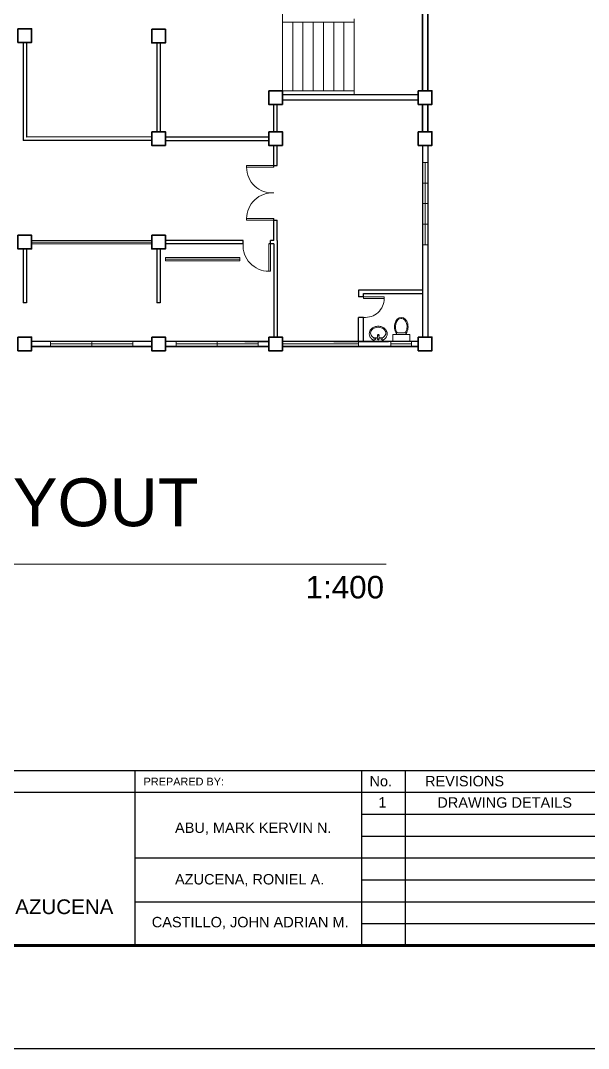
# Model space of a CAD drawing. Header units: millimetres. Extents: x 3 to 421, y 1 to 233.
# Drawn here: x 385.65 to 402.26, y 90.1 to 120.14 of the extents above; entities that cross this region are included whole.
import ezdxf

# ---------------------------------------------------------------- set-up
doc = ezdxf.new("R2010")
doc.units = ezdxf.units.MM
doc.header["$MEASUREMENT"] = 0
for name, color, linetype in [('.1', 1, 'Continuous'), ('SHEET', 3, 'Continuous'), ('text', 7, 'Continuous')]:
    doc.layers.add(name, color=color, linetype=linetype)
doc.layers.add('WALL', color=4, linetype='Continuous', lineweight=30)
doc.styles.add('arial', font='arial.ttf')
doc.styles.get("Standard").update_dxf_attribs({"font": 'arial.ttf'})

msp = doc.modelspace()

# ---------------------------------------------------------------- linework, layer by layer
at = {"layer": '.1', "color": 0}
msp.add_line((321.345, 90.097), (420.621, 90.097), dxfattribs=at)
at = {"color": 8, "linetype": 'ByBlock', "lineweight": 9}
for p, q in [((393.308, 120.093), (393.308, 122.493)), ((395.408, 120.093), (395.408, 120.193)), ((395.108, 120.093), (393.308, 120.093)), ((393.308, 120.093), (393.308, 118.093)), ((393.608, 120.093), (393.608, 118.093)), ((393.908, 120.093), (393.908, 118.093)), ((394.208, 120.093), (394.208, 118.093)), ((394.508, 120.093), (394.508, 118.093)), ((394.808, 120.093), (394.808, 118.093)), ((395.108, 120.093), (395.108, 118.093)), ((395.108, 120.093), (395.408, 120.093)), ((395.408, 120.093), (395.408, 118.093)), ((395.408, 118.093), (393.308, 118.093)), ((393.308, 117.968), (393.308, 118.093)), ((395.408, 117.968), (395.408, 118.093)), ((393.308, 116.891), (393.308, 116.766)), ((397.558, 116.491), (397.558, 115.991)), ((397.558, 115.991), (397.408, 115.991)), ((397.408, 115.991), (397.408, 113.591)), ((397.483, 115.991), (397.483, 113.591)), ((397.558, 114.791), (397.558, 115.991)), ((397.558, 115.391), (397.408, 115.391)), ((397.558, 114.791), (397.408, 114.791)), ((397.558, 113.591), (397.558, 114.791)), ((397.558, 114.191), (397.408, 114.191)), ((389.483, 113.716), (385.971, 113.716)), ((389.483, 113.666), (385.971, 113.666)), ((389.483, 113.616), (385.971, 113.616)), ((397.408, 113.591), (397.558, 113.591)), ((392.058, 113.166), (389.883, 113.166)), ((392.058, 113.216), (392.058, 113.116)), ((397.558, 110.891), (397.558, 111.041)), ((388.927, 110.766), (386.527, 110.766)), ((386.527, 110.766), (386.527, 110.616)), ((388.927, 110.691), (386.527, 110.691)), ((387.727, 110.616), (387.727, 110.766)), ((387.727, 110.616), (388.927, 110.616)), ((388.927, 110.616), (388.927, 110.766)), ((389.883, 110.766), (390.608, 110.766)), ((392.596, 110.766), (390.196, 110.766)), ((390.196, 110.766), (390.196, 110.616)), ((392.596, 110.691), (390.196, 110.691)), ((390.608, 110.766), (391.208, 110.766)), ((391.208, 110.766), (391.708, 110.766)), ((391.396, 110.616), (391.396, 110.766)), ((391.396, 110.616), (392.596, 110.616)), ((392.208, 110.766), (391.708, 110.766)), ((392.596, 110.616), (392.596, 110.766)), ((393.308, 110.766), (393.808, 110.766)), ((395.533, 110.691), (393.308, 110.691)), ((393.808, 110.766), (394.308, 110.766)), ((394.808, 110.766), (394.308, 110.766)), ((395.533, 110.766), (395.533, 110.616)), ((396, 110.766), (395.9, 110.766)), ((397.033, 110.616), (396.433, 110.616)), ((396.483, 110.616), (396.483, 110.766)), ((397.083, 110.766), (396.483, 110.766)), ((397.083, 110.691), (396.483, 110.691)), ((397.083, 110.766), (397.083, 110.616))]:
    msp.add_line(p, q, dxfattribs=at)
at = {"color": 8, "linetype": 'ByBlock', "lineweight": 25}
for p, q in [((397.408, 122.493), (397.408, 118.093)), ((397.558, 122.493), (397.558, 118.093)), ((397.408, 118.093), (397.408, 121.366)), ((397.558, 118.093), (397.558, 121.366)), ((385.721, 119.506), (385.721, 116.636)), ((385.821, 119.506), (385.821, 116.736)), ((397.283, 117.968), (393.308, 117.968)), ((397.283, 117.818), (393.308, 117.818)), ((393.058, 116.891), (393.058, 117.693)), ((393.158, 116.891), (393.158, 117.693)), ((397.408, 117.693), (397.408, 116.891)), ((397.408, 116.891), (397.408, 117.693)), ((397.558, 117.693), (397.558, 116.891)), ((397.558, 116.891), (397.558, 117.693)), ((389.483, 116.641), (385.721, 116.636)), ((389.483, 116.741), (385.821, 116.736)), ((389.883, 116.741), (392.908, 116.741)), ((389.883, 116.641), (392.908, 116.641)), ((393.058, 115.854), (393.058, 116.491)), ((393.158, 115.904), (393.158, 116.491)), ((397.408, 116.491), (397.408, 110.891)), ((397.408, 116.491), (397.408, 110.891)), ((397.558, 116.491), (397.558, 110.891)), ((393.058, 115.904), (393.158, 115.904)), ((393.058, 113.716), (393.058, 114.354)), ((393.058, 114.304), (393.158, 114.304)), ((393.158, 113.716), (393.158, 114.304)), ((392.158, 113.716), (389.883, 113.716)), ((392.158, 113.616), (389.883, 113.616)), ((392.158, 113.716), (392.058, 113.716)), ((392.158, 113.616), (392.158, 113.716)), ((393.058, 113.616), (392.908, 113.616)), ((393.058, 113.716), (392.958, 113.716)), ((392.958, 113.616), (392.958, 113.716)), ((393.058, 113.616), (393.058, 110.891)), ((393.158, 113.716), (393.158, 110.891)), ((385.721, 113.466), (385.721, 111.891)), ((385.821, 113.466), (385.821, 111.891)), ((389.633, 113.466), (389.633, 111.891)), ((389.733, 113.466), (389.733, 111.891)), ((397.408, 112.266), (395.533, 112.266)), ((395.533, 112.266), (395.533, 112.166)), ((395.533, 112.166), (395.533, 112.066)), ((395.683, 112.066), (395.683, 112.166)), ((385.821, 111.891), (385.721, 111.891)), ((389.733, 111.891), (389.633, 111.891)), ((395.533, 110.766), (395.533, 111.466)), ((389.483, 110.766), (385.971, 110.766)), ((389.483, 110.766), (385.971, 110.766)), ((389.483, 110.616), (385.971, 110.616)), ((389.483, 110.616), (385.971, 110.616)), ((385.971, 110.616), (389.483, 110.616)), ((392.908, 110.766), (389.883, 110.766)), ((392.908, 110.616), (389.883, 110.616)), ((389.883, 110.616), (392.908, 110.616)), ((392.208, 110.766), (392.908, 110.766)), ((397.283, 110.766), (393.308, 110.766)), ((397.283, 110.616), (393.308, 110.616)), ((393.308, 110.616), (397.283, 110.616)), ((394.808, 110.766), (395.808, 110.766)), ((395.808, 110.766), (396.408, 110.766))]:
    msp.add_line(p, q, dxfattribs=at)
at = {"color": 8, "lineweight": 25}
for p, q in [((389.633, 119.491), (389.633, 116.891)), ((389.733, 119.491), (389.733, 116.891))]:
    msp.add_line(p, q, dxfattribs=at)
at = {"color": 8, "linetype": 'ByBlock', "lineweight": 25, "ltscale": 0.3}
for p, q in [((395.683, 112.166), (397.408, 112.166)), ((395.683, 112.066), (395.533, 112.066)), ((395.683, 111.466), (395.533, 111.466)), ((395.683, 110.766), (395.683, 111.466))]:
    msp.add_line(p, q, dxfattribs=at)
at = {"color": 8, "lineweight": 9}
for p, q in [((396.096, 110.963), (396.083, 110.841)), ((396.125, 110.963), (396.139, 110.841)), ((396.533, 110.766), (396.533, 110.966)), ((396.533, 110.966), (397.033, 110.966)), ((396.693, 111.016), (396.874, 111.016)), ((397.033, 110.966), (397.033, 110.766)), ((397.033, 110.766), (396.533, 110.766))]:
    msp.add_line(p, q, dxfattribs=at)
at = {"color": 0, "linetype": 'ByBlock', "lineweight": 9}
msp.add_line((396.339, 104.251), (358.37, 104.251), dxfattribs=at)
at = {"color": 8, "linetype": 'ByBlock', "lineweight": 9}
msp.add_lwpolyline([(385.571, 119.906), (385.971, 119.906), (385.971, 119.506), (385.571, 119.506)], close=True, dxfattribs=at)
at = {"color": 8, "linetype": 'ByBlock', "lineweight": 35}
for points in [[(385.571, 119.906), (385.971, 119.906), (385.971, 119.506), (385.571, 119.506)], [(389.483, 119.891), (389.883, 119.891), (389.883, 119.491), (389.483, 119.491)], [(392.908, 118.093), (393.308, 118.093), (393.308, 117.693), (392.908, 117.693)], [(397.283, 118.093), (397.683, 118.093), (397.683, 117.693), (397.283, 117.693)], [(389.483, 116.891), (389.883, 116.891), (389.883, 116.491), (389.483, 116.491)], [(392.908, 116.891), (393.308, 116.891), (393.308, 116.491), (392.908, 116.491)], [(397.283, 116.891), (397.683, 116.891), (397.683, 116.491), (397.283, 116.491)], [(385.571, 113.866), (385.971, 113.866), (385.971, 113.466), (385.571, 113.466)], [(389.483, 113.866), (389.883, 113.866), (389.883, 113.466), (389.483, 113.466)], [(385.571, 110.891), (385.971, 110.891), (385.971, 110.491), (385.571, 110.491)], [(389.483, 110.891), (389.883, 110.891), (389.883, 110.491), (389.483, 110.491)], [(392.908, 110.891), (393.308, 110.891), (393.308, 110.491), (392.908, 110.491)], [(397.283, 110.891), (397.683, 110.891), (397.683, 110.491), (397.283, 110.491)]]:
    msp.add_lwpolyline(points, close=True, dxfattribs=at)
at = {"color": 8, "lineweight": 9}
for points in [[(397.408, 115.991), (397.558, 115.991), (397.558, 113.591), (397.408, 113.591)], [(389.883, 113.216), (392.058, 113.216), (392.058, 113.116), (389.883, 113.116)], [(386.527, 110.766), (388.927, 110.766), (388.927, 110.616), (386.527, 110.616)], [(390.196, 110.766), (392.596, 110.766), (392.596, 110.616), (390.196, 110.616)], [(393.308, 110.766), (395.533, 110.766), (395.533, 110.616), (393.308, 110.616)], [(396.483, 110.766), (397.083, 110.766), (397.083, 110.616), (396.483, 110.616)]]:
    msp.add_lwpolyline(points, close=True, dxfattribs=at)
at = {"color": 8, "lineweight": 13, "ltscale": 0.03}
for points in [[(393.058, 115.904), (393.058, 115.854), (392.258, 115.854), (392.258, 115.904)], [(393.058, 114.304), (393.058, 114.354), (392.258, 114.354), (392.258, 114.304)], [(392.958, 113.616), (392.908, 113.616), (392.908, 112.816), (392.958, 112.816)], [(395.683, 112.066), (395.683, 112.016), (396.283, 112.016), (396.283, 112.066)]]:
    msp.add_lwpolyline(points, close=True, dxfattribs=at)
at = {"color": 8, "lineweight": 9}
msp.add_lwpolyline([(395.846, 110.986, -0.11576), (395.865, 111.069, -0.104047), (395.923, 111.143, -0.090875), (396.007, 111.19, -0.083344), (396.111, 111.207, -0.083344), (396.214, 111.19, -0.090875), (396.298, 111.143, -0.104047), (396.356, 111.069, -0.11576), (396.376, 110.986, -0.11576), (396.356, 110.904, -0.104047), (396.298, 110.83, -0.090875), (396.214, 110.783, -0.083344), (396.111, 110.765, -0.083344), (396.007, 110.783, -0.090875), (395.923, 110.83, -0.104047), (395.865, 110.904, -0.11576)], format="xyb", close=True, dxfattribs=at)
for points in [[(395.888, 111.007, -0.124838), (395.904, 111.07, -0.105788), (395.953, 111.128, -0.086697), (396.023, 111.164, -0.076776), (396.111, 111.177, -0.076776), (396.198, 111.164, -0.086697), (396.268, 111.128, -0.105788), (396.317, 111.07, -0.124838), (396.333, 111.007, -0.124838), (396.317, 110.945, -0.105788), (396.268, 110.887, -0.040067), (396.237, 110.867), (396.135, 110.867, -0.040067)], [(396.086, 110.867), (395.984, 110.867, -0.040067), (395.953, 110.887, -0.105788), (395.904, 110.945, -0.124838), (395.888, 111.007, -0.124838)]]:
    msp.add_lwpolyline(points, format="xyb", dxfattribs=at)
for centre, radius in [((396.009, 110.838), 0.0255), ((396.111, 110.832), 0.0095), ((396.212, 110.838), 0.0255)]:
    msp.add_circle(centre, radius, dxfattribs=at)
at = {"color": 8, "lineweight": 13, "ltscale": 0.03}
for centre, radius, start, end in [((393.01, 115.854), 0.752, 180, 273.6952), ((393.01, 114.354), 0.752, 86.3048, 180), ((392.908, 113.568), 0.752, 176.3048, 270), ((395.731, 112.016), 0.552, 265.0209, 0)]:
    msp.add_arc(centre, radius, start, end, dxfattribs=at)
at = {"color": 8, "lineweight": 9}
for centre, radius, start, end in [((396.111, 110.94), 0.025, 126.3068, 221.2022), ((396.111, 110.87), 0.0948, 81.2026, 98.7974), ((396.111, 110.94), 0.025, 71.3793, 108.6207), ((396.111, 110.94), 0.025, 318.7978, 53.6932), ((396.693, 111.066), 0.05, 208.1501, 270), ((396.874, 111.066), 0.05, 270, 331.9916), ((396.111, 110.838), 0.028, 173.7545, 6.2455)]:
    msp.add_arc(centre, radius, start, end, dxfattribs=at)
at = {"color": 8, "lineweight": 9, "extrusion": (0, 0, -1)}
msp.add_ellipse((396.783, 111.191), major_axis=(0, -0.275), ratio=0.727273, start_param=0.612555, end_param=5.670631, dxfattribs=at)
at = {"color": 8, "lineweight": 9}
msp.add_open_spline([(396.649, 111.042), (396.64, 111.059), (396.632, 111.077), (396.605, 111.168), (396.611, 111.255), (396.668, 111.387), (396.718, 111.428), (396.817, 111.441), (396.869, 111.415), (396.943, 111.304), (396.961, 111.221), (396.945, 111.107), (396.933, 111.072), (396.918, 111.042)], degree=3, knots=[0.937253, 0.937253, 0.937253, 0.937253, 1.185372, 1.185372, 2.113864, 2.113864, 3.042356, 3.042356, 3.970847, 3.970847, 4.899339, 4.899339, 5.346062, 5.346062, 5.346062, 5.346062], dxfattribs=at)
at = {"layer": 'SHEET', "color": 1}
for p, q in [((327.362, 98.226), (417.613, 98.226)), ((388.987, 98.226), (388.987, 93.105)), ((395.616, 98.226), (395.616, 93.105)), ((396.896, 98.226), (396.896, 93.105)), ((343.208, 97.585), (399.779, 97.585)), ((398.02, 97.585), (404.681, 97.585)), ((395.616, 96.945), (406.377, 96.945)), ((395.616, 96.305), (404.681, 96.305)), ((388.987, 95.665), (399.779, 95.665)), ((398.02, 95.665), (404.681, 95.665)), ((395.616, 95.025), (404.681, 95.025)), ((388.987, 94.385), (399.779, 94.385)), ((398.02, 94.385), (404.681, 94.385)), ((395.616, 93.745), (404.681, 93.745))]:
    msp.add_line(p, q, dxfattribs=at)
at = {"layer": 'WALL', "color": 1, "linetype": 'Continuous', "const_width": 0.0853}
msp.add_lwpolyline([(327.362, 93.105), (417.613, 93.105), (417.613, 157.484), (327.362, 157.484)], close=True, dxfattribs=at)

# ---------------------------------------------------------------- texts
at = {"color": 0, "linetype": 'ByBlock', "lineweight": 9}
for s, height, p in [('THIRD FLOOR DUCTING LAYOUT', 1.4, (359.782, 105.361)), ('SCALE                                                                                                                              1:400', 0.657637, (358.813, 103.252))]:
    msp.add_text(s, height=height, dxfattribs=at).set_placement(p)
at = {"layer": 'text', "style": 'arial'}
for s, height, p in [('PREPARED BY: ', 0.22802, (389.245, 97.784)), ('No.', 0.304, (395.854, 97.759)), ('REVISIONS', 0.304, (397.479, 97.759)), ('1', 0.304, (396.116, 97.139)), ('DRAWING DETAILS', 0.30402, (397.839, 97.134)), ('ABU, MARK KERVIN N.', 0.30402, (390.165, 96.396)), ('AZUCENA, RONIEL A.', 0.30402, (390.165, 94.89)), ('ENGR. RONIEL A. AZUCENA', 0.43038, (380.278, 94.024)), ('CASTILLO, JOHN ADRIAN M.', 0.30402, (389.485, 93.638))]:
    msp.add_text(s, height=height, dxfattribs=at).set_placement(p)

doc.saveas('drawing.dxf')
